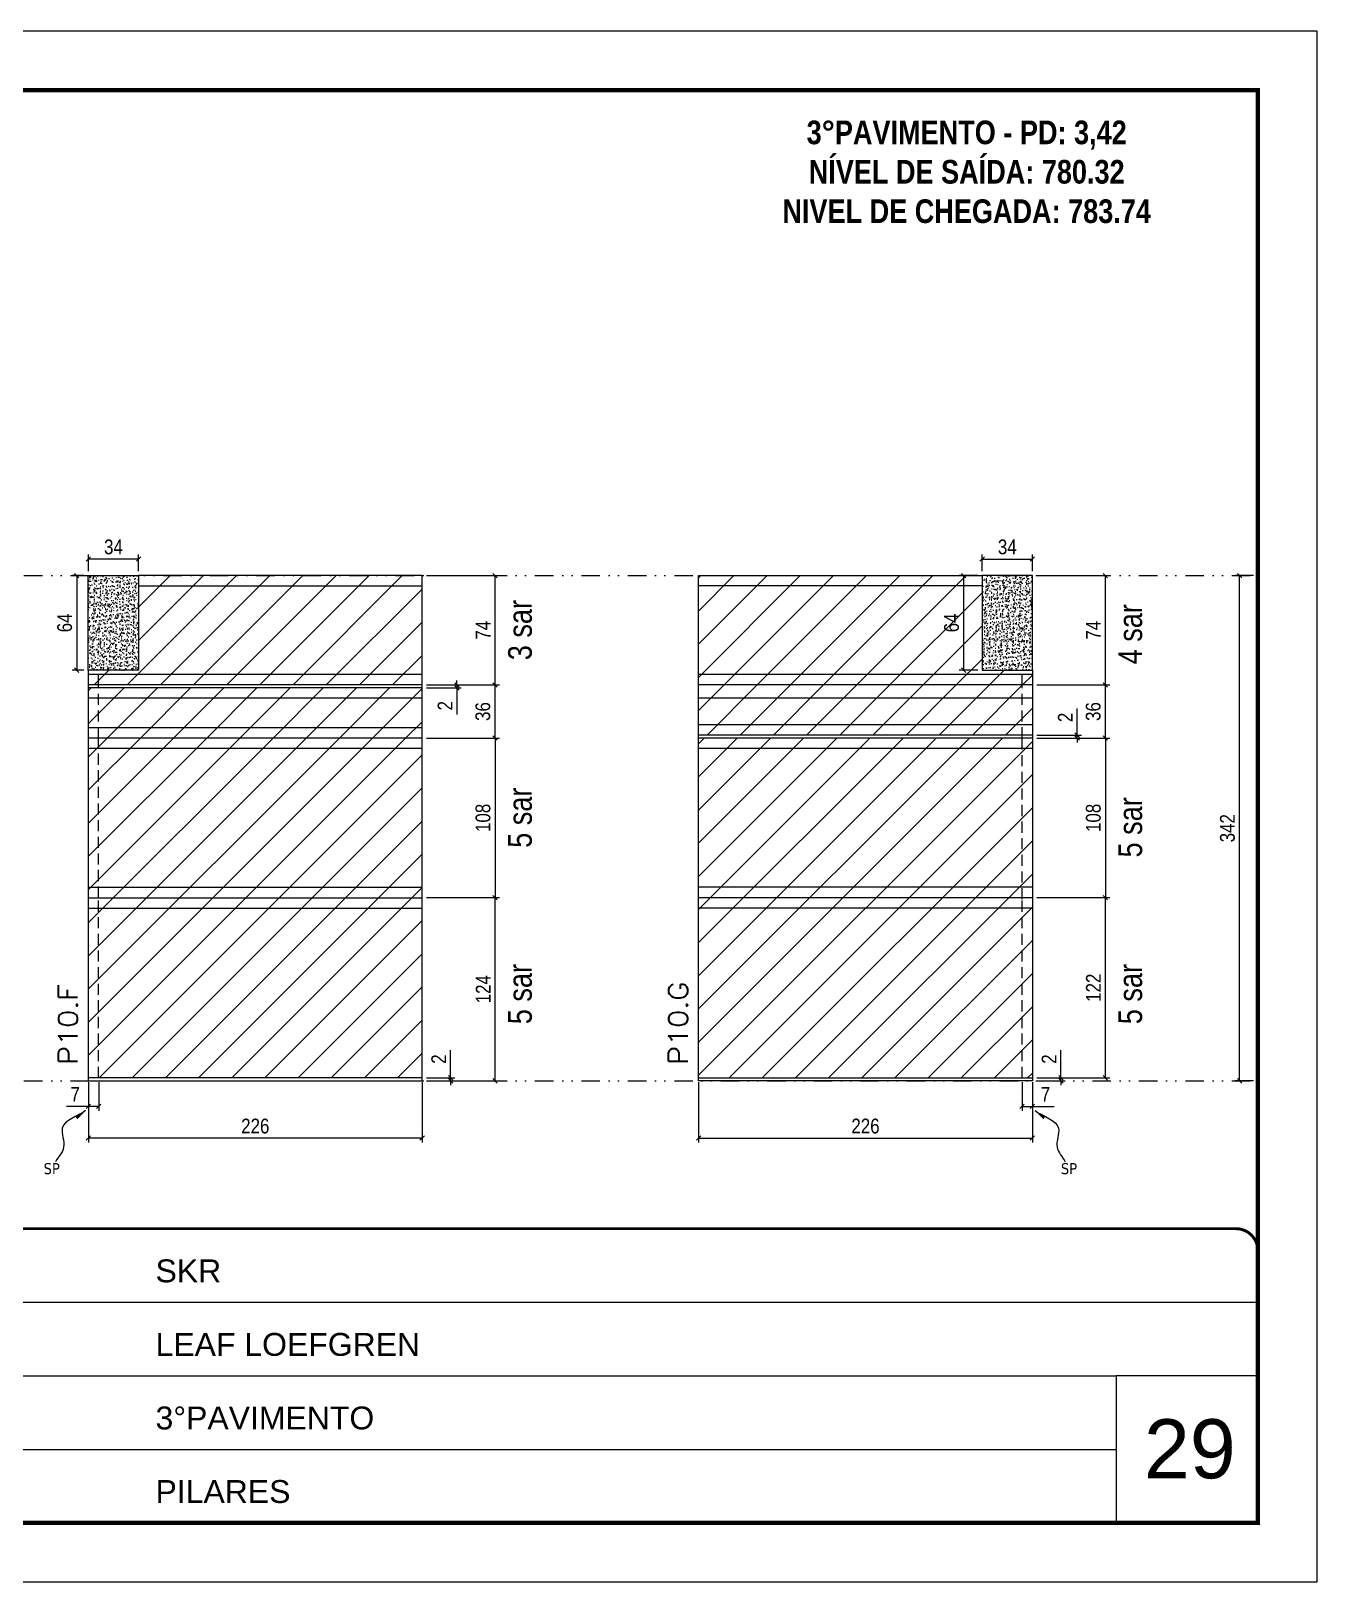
# Model space of a CAD drawing. Extents: x 14400 to 27878, y -21631 to 6985.
# Drawn here: x 15028 to 15898, y -2105 to -1055 of the extents above; entities that cross this region are included whole.
import ezdxf

# ---------------------------------------------------------------- set-up
doc = ezdxf.new("R2010")
doc.units = 0
for name, pattern in [('CONTINUO', [0]), ('DASHED', [0.75, 0.5, -0.25]), ('DIVIDE2', [0.625, 0.25, -0.125, 0, -0.125, 0, -0.125]), ('HIDDEN', [0.375, 0.25, -0.125])]:
    doc.linetypes.add(name, pattern=pattern)
for name, color, linetype, lineweight in [('CARIMBO', 255, 'Continuous', 9), ('Folhas', 255, 'Continuous', 9), ('Hachura', 251, 'Continuous', 9), ('SARRAFO DE PRESSAO', 251, 'DASHED', 9), ('Texto Seção', 7, 'Continuous', 15)]:
    doc.layers.add(name, color=color, linetype=linetype, lineweight=lineweight)
for name, color, linetype in [('COTA', 241, 'Continuous'), ('NOMENCLATURA', 7, 'Continuous'), ('Nível', 160, 'Continuous'), ('Painéis', 200, 'Continuous'), ('SARR_2.2x7', 40, 'Continuous'), ('Sarrafo de Pressão', 42, 'HIDDEN'), ('texto', 7, 'Continuous')]:
    doc.layers.add(name, color=color, linetype=linetype)
doc.styles.add('ARIAL', font='arial.ttf')
doc.styles.add('ARIAL_NARROW', font='ARIALN.TTF', dxfattribs={"height": 0.2})
doc.styles.add('COTA TECNICA', font='techl___.ttf', dxfattribs={"height": 10})
doc.styles.add('COTA TECNICA-50', font='techl___.ttf', dxfattribs={"height": 10})
doc.styles.add('REGUA-120', font='ROMANS.shx', dxfattribs={"height": 15})
doc.styles.add('ROMANC', font='techb___.ttf', dxfattribs={"height": 2.5})
doc.styles.get("Standard").update_dxf_attribs({"font": 'arial.ttf'})
doc.dimstyles.new('COTA PAINEL-50', dxfattribs={"dimtxt": 10, "dimasz": 3, "dimexe": 3, "dimexo": 3, "dimgap": 3, "dimtad": 1, "dimdec": 1, "dimzin": 12, "dimdsep": 46, "dimtxsty": 'COTA TECNICA-50', "dimblk1": 'OBLIQUE', "dimblk2": 'OBLIQUE', "dimsah": 1, "dimcen": 0.9, "dimclrd": 4, "dimclre": 4, "dimclrt": 240, "dimadec": 1, "dimazin": 3, "dimtfac": 1, "dimtdec": 1, "dimtmove": 0, "dimatfit": 3, "dimfxl": 1, "dimtolj": 1, "dimtzin": 12, "dimarcsym": 0})
doc.dimstyles.new('PAINEL', dxfattribs={"dimtxt": 10, "dimasz": 3, "dimexe": 3, "dimexo": 3, "dimgap": 3, "dimtad": 1, "dimdec": 1, "dimzin": 12, "dimdsep": 46, "dimtxsty": 'COTA TECNICA', "dimblk1": 'OBLIQUE', "dimblk2": 'OBLIQUE', "dimsah": 1, "dimcen": 0.9, "dimclrd": 4, "dimclre": 4, "dimclrt": 240, "dimadec": 1, "dimazin": 3, "dimtfac": 1, "dimtdec": 1, "dimtmove": 0, "dimatfit": 3, "dimfxl": 1, "dimtolj": 1, "dimtzin": 12, "dimarcsym": 0})
doc.dimstyles.get("Standard").update_dxf_attribs({"dimtxt": 0.18, "dimasz": 0.18, "dimexe": 0.18, "dimexo": 0.0625, "dimgap": 0.09, "dimtad": 0, "dimtih": 1, "dimtoh": 1, "dimdec": 4, "dimzin": 0, "dimdsep": 46, "dimtxsty": 'Standard', "dimcen": 0.09, "dimadec": 0, "dimazin": 0, "dimtfac": 1, "dimtdec": 4, "dimtofl": 0, "dimtmove": 0, "dimatfit": 3, "dimfxl": 1, "dimtolj": 1, "dimtzin": 0, "dimarcsym": 0})

# ---------------------------------------------------------------- blocks, each defined once
blk = doc.blocks.new('9999999999')
at = {"color": 30, "linetype": 'CONTINUO'}
for p, q in [((98564.6, 34379.6), (99584, 34379.6)), ((98564.6, 34329.8), (99488, 34329.8)), ((99584, 34329.8), (99488, 34329.8)), ((99488, 34329.8), (99488, 34230.2)), ((98564.6, 34280), (99488, 34280))]:
    blk.add_line(p, q, dxfattribs=at)
at = {"color": 30, "linetype": 'CONTINUO', "const_width": 2}
blk.add_lwpolyline([(99584, 34230.2), (99584, 34414.4, 0.414214), (99569, 34429.4), (98229, 34429.4, 0.414214), (98214, 34414.4), (98214, 34245.2, 0.414214), (98229, 34230.2), (99584, 34230.2)], format="xyb", dxfattribs=at)
at = {"layer": 'Folhas'}
blk.add_lwpolyline([(98139, 34190.2), (99624, 34190.2), (99624, 35240.2), (98139, 35240.2)], close=True, dxfattribs=at)
at = {"layer": 'Folhas', "color": 30, "const_width": 3}
blk.add_lwpolyline([(98214, 34230.2), (99584, 34230.2), (99584, 35200.2), (98214, 35200.2)], close=True, dxfattribs=at)
at = {"color": 7, "linetype": 'Continuous', "ltscale": 5, "style": 'ARIAL'}
for s, height, p in [('SKR', 15.48, (98837.7, 34393.1)), ('LEAF LOEFGREN', 15.483, (98837.7, 34343.3)), ('3°PAVIMENTO', 15.483, (98837.7, 34293.5)), ('PILARES', 15.48, (98837.7, 34243.7))]:
    blk.add_text(s, height=height, dxfattribs=at).set_placement(p)
blk = doc.blocks.new('_Oblique')
at = {"color": 0, "linetype": 'ByBlock', "lineweight": -2}
blk.add_line((-0.5, -0.5), (0.5, 0.5), dxfattribs=at)
blk = doc.blocks.new('*D1030')
at = {"layer": 'COTA', "color": 4, "lineweight": -2, "transparency": 16777216}
for p, q in [((15066.7, -1767), (15066.7, -1807.8)), ((15292.7, -1767), (15292.7, -1807.8)), ((15292.7, -1804.8), (15066.7, -1804.8))]:
    blk.add_line(p, q, dxfattribs=at)
at = {"layer": 'Defpoints', "color": 0, "transparency": 16777216}
for p in [(15066.7, -1764), (15292.7, -1764), (15066.7, -1804.8)]:
    blk.add_point(p, dxfattribs=at)
at = {"layer": 'COTA', "color": 4, "lineweight": -2, "transparency": 16777216, "xscale": 3, "yscale": 3, "zscale": 3, "rotation": 180}
blk.add_blockref('_Oblique', (15066.7, -1804.8), dxfattribs=at)
at = {"layer": 'COTA', "color": 4, "lineweight": -2, "transparency": 16777216, "xscale": 3, "yscale": 3, "zscale": 3}
blk.add_blockref('_Oblique', (15292.7, -1804.8), dxfattribs=at)
at = {"layer": 'COTA', "color": 240, "transparency": 16777216, "insert": (15179.7, -1796.7), "char_height": 10, "attachment_point": 5, "style": 'COTA TECNICA'}
blk.add_mtext('\\A1;226', dxfattribs=at)
blk = doc.blocks.new('*D1031')
at = {"layer": 'COTA', "color": 4, "lineweight": -2, "transparency": 16777216}
for p, q in [((15066.7, -1769), (15066.7, -1786.3)), ((15073.7, -1767), (15073.7, -1786.3)), ((15066.7, -1783.3), (15051.9, -1783.3)), ((15073.7, -1783.3), (15066.7, -1783.3))]:
    blk.add_line(p, q, dxfattribs=at)
at = {"layer": 'Defpoints', "color": 0, "transparency": 16777216}
for p in [(15066.7, -1766), (15073.7, -1764), (15066.7, -1783.3)]:
    blk.add_point(p, dxfattribs=at)
at = {"layer": 'COTA', "color": 4, "lineweight": -2, "transparency": 16777216, "xscale": 3, "yscale": 3, "zscale": 3, "rotation": 180}
blk.add_blockref('_Oblique', (15066.7, -1783.3), dxfattribs=at)
at = {"layer": 'COTA', "color": 4, "lineweight": -2, "transparency": 16777216, "xscale": 3, "yscale": 3, "zscale": 3}
blk.add_blockref('_Oblique', (15073.7, -1783.3), dxfattribs=at)
at = {"layer": 'COTA', "color": 240, "transparency": 16777216, "insert": (15057.8, -1775.2), "char_height": 10, "attachment_point": 5, "style": 'COTA TECNICA-50'}
blk.add_mtext('\\A1;7', dxfattribs=at)
blk = doc.blocks.new('*D1032')
at = {"layer": 'COTA', "color": 4, "lineweight": -2, "transparency": 16777216}
for p, q in [((15311.9, -1764), (15311.9, -1745.2)), ((15295.7, -1764), (15314.9, -1764)), ((15295.7, -1766), (15314.9, -1766)), ((15311.9, -1766), (15311.9, -1764)), ((15311.9, -1766), (15311.9, -1769))]:
    blk.add_line(p, q, dxfattribs=at)
at = {"layer": 'Defpoints', "color": 0, "transparency": 16777216}
for p in [(15292.7, -1764), (15292.7, -1766), (15311.9, -1766)]:
    blk.add_point(p, dxfattribs=at)
at = {"layer": 'COTA', "color": 4, "lineweight": -2, "transparency": 16777216, "xscale": 3, "yscale": 3, "zscale": 3}
for p, rotation in [((15311.9, -1764), 270), ((15311.9, -1766), 90)]:
    blk.add_blockref('_Oblique', p, dxfattribs=dict(at, rotation=rotation))
at = {"layer": 'COTA', "color": 240, "transparency": 16777216, "insert": (15303.9, -1751.3), "char_height": 10, "attachment_point": 5, "rotation": 90, "style": 'COTA TECNICA-50'}
blk.add_mtext('\\A1;2', dxfattribs=at)
blk = doc.blocks.new('*D1040')
at = {"layer": 'COTA', "color": 4, "linetype": 'ByBlock', "lineweight": -2, "transparency": 16777216}
for p, q in [((15295.7, -1642), (15345, -1642)), ((15342, -1766), (15342, -1642)), ((15295.7, -1766), (15345, -1766))]:
    blk.add_line(p, q, dxfattribs=at)
at = {"layer": 'Defpoints', "color": 0, "linetype": 'ByBlock', "transparency": 16777216}
for p in [(15292.7, -1642), (15342, -1642), (15292.7, -1766)]:
    blk.add_point(p, dxfattribs=at)
at = {"layer": 'COTA', "color": 4, "linetype": 'ByBlock', "lineweight": -2, "transparency": 16777216, "xscale": 3, "yscale": 3, "zscale": 3}
for p, rotation in [((15342, -1642), 90), ((15342, -1766), 270)]:
    blk.add_blockref('_Oblique', p, dxfattribs=dict(at, rotation=rotation))
at = {"layer": 'COTA', "color": 240, "linetype": 'ByBlock', "transparency": 16777216, "insert": (15334, -1704), "char_height": 10, "attachment_point": 5, "rotation": 90, "style": 'COTA TECNICA'}
blk.add_mtext('\\A1;124', dxfattribs=at)
blk = doc.blocks.new('*D1041')
at = {"layer": 'COTA', "color": 4, "linetype": 'ByBlock', "lineweight": -2, "transparency": 16777216}
for p, q in [((15295.7, -1642), (15345, -1642)), ((15342, -1766), (15342, -1642)), ((15295.7, -1766), (15345, -1766))]:
    blk.add_line(p, q, dxfattribs=at)
at = {"layer": 'Defpoints', "color": 0, "linetype": 'ByBlock', "transparency": 16777216}
for p in [(15292.7, -1642), (15342, -1642), (15292.7, -1766)]:
    blk.add_point(p, dxfattribs=at)
at = {"layer": 'COTA', "color": 4, "linetype": 'ByBlock', "lineweight": -2, "transparency": 16777216, "xscale": 3, "yscale": 3, "zscale": 3}
for p, rotation in [((15342, -1642), 90), ((15342, -1766), 270)]:
    blk.add_blockref('_Oblique', p, dxfattribs=dict(at, rotation=rotation))
at = {"layer": 'COTA', "color": 240, "linetype": 'ByBlock', "transparency": 16777216, "insert": (15334, -1704), "char_height": 10, "attachment_point": 5, "rotation": 90, "style": 'COTA TECNICA'}
blk.add_mtext('\\A1;124', dxfattribs=at)
blk = doc.blocks.new('*D1046')
at = {"layer": 'COTA', "color": 4, "lineweight": -2, "transparency": 16777216}
for p, q in [((15063.7, -1424), (15055.8, -1424)), ((15058.8, -1424), (15058.8, -1488)), ((15063.7, -1488), (15055.8, -1488))]:
    blk.add_line(p, q, dxfattribs=at)
at = {"layer": 'Defpoints', "color": 0, "transparency": 16777216}
for p in [(15066.7, -1424), (15058.8, -1488), (15066.7, -1488)]:
    blk.add_point(p, dxfattribs=at)
at = {"layer": 'COTA', "color": 4, "lineweight": -2, "transparency": 16777216, "xscale": 3, "yscale": 3, "zscale": 3}
for p, rotation in [((15058.8, -1424), 90), ((15058.8, -1488), 270)]:
    blk.add_blockref('_Oblique', p, dxfattribs=dict(at, rotation=rotation))
at = {"layer": 'COTA', "color": 240, "transparency": 16777216, "insert": (15050.7, -1456), "char_height": 10, "attachment_point": 5, "rotation": 90, "style": 'COTA TECNICA'}
blk.add_mtext('\\A1;64', dxfattribs=at)
blk = doc.blocks.new('*D1047')
at = {"layer": 'COTA', "color": 4, "lineweight": -2, "transparency": 16777216}
for p, q in [((15066.7, -1421), (15066.7, -1409.8)), ((15100.7, -1412.8), (15066.7, -1412.8)), ((15100.7, -1421), (15100.7, -1409.8))]:
    blk.add_line(p, q, dxfattribs=at)
at = {"layer": 'Defpoints', "color": 0, "transparency": 16777216}
for p in [(15066.7, -1412.8), (15066.7, -1424), (15100.7, -1424)]:
    blk.add_point(p, dxfattribs=at)
at = {"layer": 'COTA', "color": 4, "lineweight": -2, "transparency": 16777216, "xscale": 3, "yscale": 3, "zscale": 3, "rotation": 180}
blk.add_blockref('_Oblique', (15066.7, -1412.8), dxfattribs=at)
at = {"layer": 'COTA', "color": 4, "lineweight": -2, "transparency": 16777216, "xscale": 3, "yscale": 3, "zscale": 3}
blk.add_blockref('_Oblique', (15100.7, -1412.8), dxfattribs=at)
at = {"layer": 'COTA', "color": 240, "transparency": 16777216, "insert": (15083.7, -1404.6), "char_height": 10, "attachment_point": 5, "style": 'COTA TECNICA'}
blk.add_mtext('\\A1;34', dxfattribs=at)
blk = doc.blocks.new('*D1037')
at = {"layer": 'COTA', "color": 4, "lineweight": -2, "transparency": 16777216}
for p, q in [((15479.8, -1767), (15479.8, -1807.8)), ((15705.8, -1767), (15705.8, -1807.8)), ((15479.8, -1804.8), (15705.8, -1804.8))]:
    blk.add_line(p, q, dxfattribs=at)
at = {"layer": 'Defpoints', "color": 0, "transparency": 16777216}
for p in [(15479.8, -1764), (15705.8, -1764), (15705.8, -1804.8)]:
    blk.add_point(p, dxfattribs=at)
at = {"layer": 'COTA', "color": 4, "lineweight": -2, "transparency": 16777216, "xscale": 3, "yscale": 3, "zscale": 3, "rotation": 180}
blk.add_blockref('_Oblique', (15479.8, -1804.8), dxfattribs=at)
at = {"layer": 'COTA', "color": 4, "lineweight": -2, "transparency": 16777216, "xscale": 3, "yscale": 3, "zscale": 3}
blk.add_blockref('_Oblique', (15705.8, -1804.8), dxfattribs=at)
at = {"layer": 'COTA', "color": 240, "transparency": 16777216, "insert": (15592.8, -1796.7), "char_height": 10, "attachment_point": 5, "style": 'COTA TECNICA'}
blk.add_mtext('\\A1;226', dxfattribs=at)
blk = doc.blocks.new('*D1038')
at = {"layer": 'COTA', "color": 4, "lineweight": -2, "transparency": 16777216}
for p, q in [((15698.8, -1767), (15698.8, -1786.3)), ((15705.8, -1769), (15705.8, -1786.3)), ((15698.8, -1783.3), (15705.8, -1783.3)), ((15705.8, -1783.3), (15720.5, -1783.3))]:
    blk.add_line(p, q, dxfattribs=at)
at = {"layer": 'Defpoints', "color": 0, "transparency": 16777216}
for p in [(15698.8, -1764), (15705.8, -1766), (15705.8, -1783.3)]:
    blk.add_point(p, dxfattribs=at)
at = {"layer": 'COTA', "color": 4, "lineweight": -2, "transparency": 16777216, "xscale": 3, "yscale": 3, "zscale": 3, "rotation": 180}
blk.add_blockref('_Oblique', (15698.8, -1783.3), dxfattribs=at)
at = {"layer": 'COTA', "color": 4, "lineweight": -2, "transparency": 16777216, "xscale": 3, "yscale": 3, "zscale": 3}
blk.add_blockref('_Oblique', (15705.8, -1783.3), dxfattribs=at)
at = {"layer": 'COTA', "color": 240, "transparency": 16777216, "insert": (15714.7, -1775.2), "char_height": 10, "attachment_point": 5, "style": 'COTA TECNICA-50'}
blk.add_mtext('\\A1;7', dxfattribs=at)
blk = doc.blocks.new('*D1039')
at = {"layer": 'COTA', "color": 4, "lineweight": -2, "transparency": 16777216}
for p, q in [((15725.1, -1764), (15725.1, -1745.2)), ((15708.8, -1764), (15728.1, -1764)), ((15708.8, -1766), (15728.1, -1766)), ((15725.1, -1766), (15725.1, -1764)), ((15725.1, -1766), (15725.1, -1769))]:
    blk.add_line(p, q, dxfattribs=at)
at = {"layer": 'Defpoints', "color": 0, "transparency": 16777216}
for p in [(15705.8, -1764), (15705.8, -1766), (15725.1, -1766)]:
    blk.add_point(p, dxfattribs=at)
at = {"layer": 'COTA', "color": 4, "lineweight": -2, "transparency": 16777216, "xscale": 3, "yscale": 3, "zscale": 3}
for p, rotation in [((15725.1, -1764), 270), ((15725.1, -1766), 90)]:
    blk.add_blockref('_Oblique', p, dxfattribs=dict(at, rotation=rotation))
at = {"layer": 'COTA', "color": 240, "transparency": 16777216, "insert": (15717.1, -1751.3), "char_height": 10, "attachment_point": 5, "rotation": 90, "style": 'COTA TECNICA-50'}
blk.add_mtext('\\A1;2', dxfattribs=at)
blk = doc.blocks.new('*D1048')
at = {"layer": 'COTA', "color": 4, "lineweight": -2, "transparency": 16777216}
for p, q in [((15671.8, -1421), (15671.8, -1409.8)), ((15671.8, -1412.8), (15705.8, -1412.8)), ((15705.8, -1421), (15705.8, -1409.8))]:
    blk.add_line(p, q, dxfattribs=at)
at = {"layer": 'Defpoints', "color": 0, "transparency": 16777216}
for p in [(15705.8, -1412.8), (15671.8, -1424), (15705.8, -1424)]:
    blk.add_point(p, dxfattribs=at)
at = {"layer": 'COTA', "color": 4, "lineweight": -2, "transparency": 16777216, "xscale": 3, "yscale": 3, "zscale": 3, "rotation": 180}
blk.add_blockref('_Oblique', (15671.8, -1412.8), dxfattribs=at)
at = {"layer": 'COTA', "color": 4, "lineweight": -2, "transparency": 16777216, "xscale": 3, "yscale": 3, "zscale": 3}
blk.add_blockref('_Oblique', (15705.8, -1412.8), dxfattribs=at)
at = {"layer": 'COTA', "color": 240, "transparency": 16777216, "insert": (15688.8, -1404.6), "char_height": 10, "attachment_point": 5, "style": 'COTA TECNICA'}
blk.add_mtext('\\A1;34', dxfattribs=at)
blk = doc.blocks.new('*D1049')
at = {"layer": 'COTA', "color": 4, "lineweight": -2, "transparency": 16777216}
for p, q in [((15708.8, -1642), (15758.2, -1642)), ((15755.2, -1764), (15755.2, -1642)), ((15708.8, -1764), (15758.2, -1764))]:
    blk.add_line(p, q, dxfattribs=at)
at = {"layer": 'Defpoints', "color": 0, "transparency": 16777216}
for p in [(15705.8, -1642), (15755.2, -1642), (15705.8, -1764)]:
    blk.add_point(p, dxfattribs=at)
at = {"layer": 'COTA', "color": 4, "lineweight": -2, "transparency": 16777216, "xscale": 3, "yscale": 3, "zscale": 3}
for p, rotation in [((15755.2, -1642), 90), ((15755.2, -1764), 270)]:
    blk.add_blockref('_Oblique', p, dxfattribs=dict(at, rotation=rotation))
at = {"layer": 'COTA', "color": 240, "transparency": 16777216, "insert": (15747.1, -1703), "char_height": 10, "attachment_point": 5, "rotation": 90, "style": 'COTA TECNICA'}
blk.add_mtext('\\A1;122', dxfattribs=at)
blk = doc.blocks.new('*D1050')
at = {"layer": 'COTA', "color": 4, "lineweight": -2, "transparency": 16777216}
for p, q in [((15668.8, -1424), (15656.3, -1424)), ((15659.3, -1488), (15659.3, -1424)), ((15668.8, -1488), (15656.3, -1488))]:
    blk.add_line(p, q, dxfattribs=at)
at = {"layer": 'Defpoints', "color": 0, "transparency": 16777216}
for p in [(15659.3, -1424), (15671.8, -1424), (15671.8, -1488)]:
    blk.add_point(p, dxfattribs=at)
at = {"layer": 'COTA', "color": 4, "lineweight": -2, "transparency": 16777216, "xscale": 3, "yscale": 3, "zscale": 3}
for p, rotation in [((15659.3, -1424), 90), ((15659.3, -1488), 270)]:
    blk.add_blockref('_Oblique', p, dxfattribs=dict(at, rotation=rotation))
at = {"layer": 'COTA', "color": 240, "transparency": 16777216, "insert": (15651.1, -1456), "char_height": 10, "attachment_point": 5, "rotation": 90, "style": 'COTA TECNICA'}
blk.add_mtext('\\A1;64', dxfattribs=at)
blk = doc.blocks.new('*D1052')
at = {"layer": 'COTA', "color": 4, "lineweight": -2, "transparency": 16777216}
for p, q in [((15295.7, -1424), (15345, -1424)), ((15342, -1498), (15342, -1424)), ((15295.7, -1498), (15345, -1498))]:
    blk.add_line(p, q, dxfattribs=at)
at = {"layer": 'Defpoints', "color": 0, "transparency": 16777216}
for p in [(15292.7, -1424), (15342, -1424), (15292.7, -1498)]:
    blk.add_point(p, dxfattribs=at)
at = {"layer": 'COTA', "color": 4, "lineweight": -2, "transparency": 16777216, "xscale": 3, "yscale": 3, "zscale": 3}
for p, rotation in [((15342, -1424), 90), ((15342, -1498), 270)]:
    blk.add_blockref('_Oblique', p, dxfattribs=dict(at, rotation=rotation))
at = {"layer": 'COTA', "color": 240, "transparency": 16777216, "insert": (15334, -1461), "char_height": 10, "attachment_point": 5, "rotation": 90, "style": 'COTA TECNICA'}
blk.add_mtext('\\A1;74', dxfattribs=at)
blk = doc.blocks.new('*D1053')
at = {"layer": 'COTA', "color": 4, "lineweight": -2, "transparency": 16777216}
for p, q in [((15708.8, -1424), (15758.2, -1424)), ((15755.2, -1498), (15755.2, -1424)), ((15708.8, -1498), (15758.2, -1498))]:
    blk.add_line(p, q, dxfattribs=at)
at = {"layer": 'Defpoints', "color": 0, "transparency": 16777216}
for p in [(15705.8, -1424), (15755.2, -1424), (15705.8, -1498)]:
    blk.add_point(p, dxfattribs=at)
at = {"layer": 'COTA', "color": 4, "lineweight": -2, "transparency": 16777216, "xscale": 3, "yscale": 3, "zscale": 3}
for p, rotation in [((15755.2, -1424), 90), ((15755.2, -1498), 270)]:
    blk.add_blockref('_Oblique', p, dxfattribs=dict(at, rotation=rotation))
at = {"layer": 'COTA', "color": 240, "transparency": 16777216, "insert": (15747.1, -1461), "char_height": 10, "attachment_point": 5, "rotation": 90, "style": 'COTA TECNICA'}
blk.add_mtext('\\A1;74', dxfattribs=at)
blk = doc.blocks.new('*D1058')
at = {"layer": 'COTA', "color": 4, "lineweight": -2, "transparency": 16777216}
for p, q in [((15295.7, -1534), (15345, -1534)), ((15342, -1534), (15342, -1642)), ((15295.7, -1642), (15345, -1642))]:
    blk.add_line(p, q, dxfattribs=at)
at = {"layer": 'Defpoints', "color": 0, "transparency": 16777216}
for p in [(15292.7, -1534), (15292.7, -1642), (15342, -1642)]:
    blk.add_point(p, dxfattribs=at)
at = {"layer": 'COTA', "color": 4, "lineweight": -2, "transparency": 16777216, "xscale": 3, "yscale": 3, "zscale": 3}
for p, rotation in [((15342, -1534), 90), ((15342, -1642), 270)]:
    blk.add_blockref('_Oblique', p, dxfattribs=dict(at, rotation=rotation))
at = {"layer": 'COTA', "color": 240, "transparency": 16777216, "insert": (15333.9, -1588), "char_height": 10, "attachment_point": 5, "rotation": 90, "style": 'COTA TECNICA'}
blk.add_mtext('\\A1;108', dxfattribs=at)
blk = doc.blocks.new('*D1059')
at = {"layer": 'COTA', "color": 4, "lineweight": -2, "transparency": 16777216}
for p, q in [((15708.8, -1534), (15758.2, -1534)), ((15755.2, -1534), (15755.2, -1642)), ((15708.8, -1642), (15758.2, -1642))]:
    blk.add_line(p, q, dxfattribs=at)
at = {"layer": 'Defpoints', "color": 0, "transparency": 16777216}
for p in [(15705.8, -1534), (15705.8, -1642), (15755.2, -1642)]:
    blk.add_point(p, dxfattribs=at)
at = {"layer": 'COTA', "color": 4, "lineweight": -2, "transparency": 16777216, "xscale": 3, "yscale": 3, "zscale": 3}
for p, rotation in [((15755.2, -1534), 90), ((15755.2, -1642), 270)]:
    blk.add_blockref('_Oblique', p, dxfattribs=dict(at, rotation=rotation))
at = {"layer": 'COTA', "color": 240, "transparency": 16777216, "insert": (15747.1, -1588), "char_height": 10, "attachment_point": 5, "rotation": 90, "style": 'COTA TECNICA'}
blk.add_mtext('\\A1;108', dxfattribs=at)
blk = doc.blocks.new('*D1956')
at = {"layer": 'COTA', "color": 4, "lineweight": -2, "transparency": 16777216}
for p, q in [((15855.5, -1424), (15843.1, -1424)), ((15846.1, -1766), (15846.1, -1424)), ((15855.5, -1766), (15843.1, -1766))]:
    blk.add_line(p, q, dxfattribs=at)
at = {"layer": 'Defpoints', "color": 0, "transparency": 16777216}
for p in [(15846.1, -1424), (15858.5, -1424), (15858.5, -1766)]:
    blk.add_point(p, dxfattribs=at)
at = {"layer": 'COTA', "color": 4, "lineweight": -2, "transparency": 16777216, "xscale": 3, "yscale": 3, "zscale": 3}
for p, rotation in [((15846.1, -1424), 90), ((15846.1, -1766), 270)]:
    blk.add_blockref('_Oblique', p, dxfattribs=dict(at, rotation=rotation))
at = {"layer": 'COTA', "color": 240, "transparency": 16777216, "insert": (15837.9, -1595), "char_height": 10, "attachment_point": 5, "rotation": 90, "style": 'COTA TECNICA'}
blk.add_mtext('\\A1;342', dxfattribs=at)
blk = doc.blocks.new('*D1958')
at = {"layer": 'COTA', "color": 4, "lineweight": -2, "transparency": 16777216}
for p, q in [((15295.7, -1498), (15345, -1498)), ((15342, -1534), (15342, -1498)), ((15295.7, -1534), (15345, -1534))]:
    blk.add_line(p, q, dxfattribs=at)
at = {"layer": 'Defpoints', "color": 0, "transparency": 16777216}
for p in [(15292.7, -1498), (15342, -1498), (15292.7, -1534)]:
    blk.add_point(p, dxfattribs=at)
at = {"layer": 'COTA', "color": 4, "lineweight": -2, "transparency": 16777216, "xscale": 3, "yscale": 3, "zscale": 3}
for p, rotation in [((15342, -1498), 90), ((15342, -1534), 270)]:
    blk.add_blockref('_Oblique', p, dxfattribs=dict(at, rotation=rotation))
at = {"layer": 'COTA', "color": 240, "transparency": 16777216, "insert": (15333.8, -1516), "char_height": 10, "attachment_point": 5, "rotation": 90, "style": 'COTA TECNICA'}
blk.add_mtext('\\A1;36', dxfattribs=at)
blk = doc.blocks.new('*D2280')
at = {"layer": 'COTA', "color": 4, "lineweight": -2, "transparency": 16777216}
for p, q in [((15295.7, -1498), (15319.2, -1498)), ((15295.7, -1500), (15319.2, -1500)), ((15316.2, -1498), (15316.2, -1495)), ((15316.2, -1498), (15316.2, -1500)), ((15316.2, -1500), (15316.2, -1518.1))]:
    blk.add_line(p, q, dxfattribs=at)
at = {"layer": 'Defpoints', "color": 0, "transparency": 16777216}
for p in [(15292.7, -1498), (15292.7, -1500), (15316.2, -1500)]:
    blk.add_point(p, dxfattribs=at)
at = {"layer": 'COTA', "color": 4, "lineweight": -2, "transparency": 16777216, "xscale": 3, "yscale": 3, "zscale": 3}
for p, rotation in [((15316.2, -1498), 270), ((15316.2, -1500), 90)]:
    blk.add_blockref('_Oblique', p, dxfattribs=dict(at, rotation=rotation))
at = {"layer": 'COTA', "color": 240, "transparency": 16777216, "insert": (15308.2, -1512.1), "char_height": 10, "attachment_point": 5, "rotation": 90, "style": 'COTA TECNICA'}
blk.add_mtext('\\A1;2', dxfattribs=at)
blk = doc.blocks.new('*D2281')
at = {"layer": 'COTA', "color": 4, "lineweight": -2, "transparency": 16777216}
for p, q in [((15736.1, -1532), (15736.1, -1513.9)), ((15708.8, -1532), (15739.1, -1532)), ((15736.1, -1534), (15736.1, -1532)), ((15708.8, -1534), (15739.1, -1534)), ((15736.1, -1534), (15736.1, -1537))]:
    blk.add_line(p, q, dxfattribs=at)
at = {"layer": 'Defpoints', "color": 0, "transparency": 16777216}
for p in [(15705.8, -1532), (15736.1, -1532), (15705.8, -1534)]:
    blk.add_point(p, dxfattribs=at)
at = {"layer": 'COTA', "color": 4, "lineweight": -2, "transparency": 16777216, "xscale": 3, "yscale": 3, "zscale": 3}
for p, rotation in [((15736.1, -1532), 270), ((15736.1, -1534), 90)]:
    blk.add_blockref('_Oblique', p, dxfattribs=dict(at, rotation=rotation))
at = {"layer": 'COTA', "color": 240, "transparency": 16777216, "insert": (15728.1, -1520), "char_height": 10, "attachment_point": 5, "rotation": 90, "style": 'COTA TECNICA'}
blk.add_mtext('\\A1;2', dxfattribs=at)
blk = doc.blocks.new('*D2282')
at = {"layer": 'COTA', "color": 4, "lineweight": -2, "transparency": 16777216}
for p, q in [((15708.8, -1498), (15758.2, -1498)), ((15755.2, -1534), (15755.2, -1498)), ((15708.8, -1534), (15758.2, -1534))]:
    blk.add_line(p, q, dxfattribs=at)
at = {"layer": 'Defpoints', "color": 0, "transparency": 16777216}
for p in [(15705.8, -1498), (15755.2, -1498), (15705.8, -1534)]:
    blk.add_point(p, dxfattribs=at)
at = {"layer": 'COTA', "color": 4, "lineweight": -2, "transparency": 16777216, "xscale": 3, "yscale": 3, "zscale": 3}
for p, rotation in [((15755.2, -1498), 90), ((15755.2, -1534), 270)]:
    blk.add_blockref('_Oblique', p, dxfattribs=dict(at, rotation=rotation))
at = {"layer": 'COTA', "color": 240, "transparency": 16777216, "insert": (15747, -1516), "char_height": 10, "attachment_point": 5, "rotation": 90, "style": 'COTA TECNICA'}
blk.add_mtext('\\A1;36', dxfattribs=at)

msp = doc.modelspace()

# ---------------------------------------------------------------- hatches: boundary and pattern name
at = {"layer": 'COTA'}
h = msp.add_hatch(dxfattribs=at)
h.set_pattern_fill('AR-CONC', color=256, scale=0.03)
h.set_pattern_definition([(50, (-4360.7104, -1142.575), (5.4655401, -0.4781726), [0.5715, -6.2865]), (355, (-4360.7104, -1142.575), (-1.0573026, 5.7317054), [0.4572, -5.0292175]), (100.451445, (-4360.255, -1142.615), (4.4082374, 5.2535326), [0.4857003, -5.3427073]), (46.1842, (-4360.7104, -1141.051), (8.1323712, -1.2612698), [0.85725, -9.42975]), (96.635558, (-4360.033, -1141.156), (7.122124, 7.4227837), [0.7285507, -8.0140682]), (351.18415, (-4360.71, -1141.051), (7.122124, 7.4227837), [0.685799, -7.543792]), (21, (-4359.9484, -1141.432), (4.5484317, -3.0679559), [0.5715, -6.2865]), (326, (-4359.9484, -1141.432), (1.8540609, 5.525639), [0.4572, -5.0292]), (71.451445, (-4359.5693, -1141.688), (6.4024926, 2.457683), [0.4857003, -5.3426981]), (37.5, (-4360.7104, -1142.5751), (0.0926581, 2.53665117), [0, -4.96824, 0, -5.1054, 0, -5.04825]), (7.5, (-4360.7104, -1142.575), (2.00458988, 3.00541724), [0, -2.91084, 0, -4.85394, 0, -1.92405]), (327.5, (-4362.4096, -1142.5751), (4.06771786, -0.17186232), [0, -1.905, 0, -5.9436, 0, -7.8867]), (317.5, (-4363.1716, -1142.575), (4.44387544, 0.7627947), [0, -2.4765, 0, -3.94716, 0, -5.6007])])
h.paths.add_polyline_path([(15100.66, -1424.02), (15066.66, -1424.02), (15066.66, -1488.02), (15100.66, -1488.02)])
h = msp.add_hatch(dxfattribs=at)
h.set_pattern_fill('AR-CONC', color=256, scale=0.03)
h.set_pattern_definition([(50, (-3951.5596, -1142.575), (5.4655401, -0.4781726), [0.5715, -6.2865]), (355, (-3951.5596, -1142.575), (-1.0573026, 5.7317054), [0.4572, -5.0292175]), (100.451445, (-3951.104, -1142.615), (4.4082374, 5.2535326), [0.4857003, -5.3427073]), (46.1842, (-3951.5596, -1141.051), (8.1323712, -1.2612698), [0.85725, -9.42975]), (96.635558, (-3950.882, -1141.156), (7.122124, 7.4227837), [0.7285507, -8.0140682]), (351.18415, (-3951.5596, -1141.051), (7.122124, 7.4227837), [0.685799, -7.543792]), (21, (-3950.7976, -1141.432), (4.5484317, -3.0679559), [0.5715, -6.2865]), (326, (-3950.7976, -1141.432), (1.8540609, 5.525639), [0.4572, -5.0292]), (71.451445, (-3950.4185, -1141.688), (6.4024926, 2.457683), [0.4857003, -5.3426981]), (37.5, (-3951.5596, -1142.5751), (0.0926581, 2.53665117), [0, -4.96824, 0, -5.1054, 0, -5.04825]), (7.5, (-3951.5596, -1142.575), (2.00458988, 3.00541724), [0, -2.91084, 0, -4.85394, 0, -1.92405]), (327.5, (-3953.2588, -1142.5751), (4.06771786, -0.17186232), [0, -1.905, 0, -5.9436, 0, -7.8867]), (317.5, (-3954.021, -1142.575), (4.44387544, 0.7627947), [0, -2.4765, 0, -3.94716, 0, -5.6007])])
h.paths.add_polyline_path([(15671.81, -1488.02), (15705.81, -1488.02), (15705.81, -1424.02), (15671.81, -1424.02)])
at = {"layer": 'Hachura'}
h = msp.add_hatch(dxfattribs=at)
h.set_pattern_fill('ANSI31', color=256, scale=5)
h.paths.add_polyline_path([(14589.01, -1552.02), (14589.01, -1642.02), (14711.01, -1642.02), (14711.01, -1552.02)])
h.paths.add_polyline_path([(14711.01, -1642.02), (14589.01, -1642.02), (14589.01, -1764.02), (14711.01, -1764.02)])
h.paths.add_polyline_path([(14849.01, -1764.02), (14849.01, -1642.02), (14711.01, -1642.02), (14711.01, -1764.02)])
h.paths.add_polyline_path([(14849.01, -1642.02), (14849.01, -1552.02), (14711.01, -1552.02), (14711.01, -1642.02)])
h.paths.add_polyline_path([(15066.66, -1642.02), (15066.66, -1764.02), (15292.66, -1764.02), (15292.66, -1642.02)])
h.paths.add_polyline_path([(15292.66, -1642.02), (15292.66, -1534.02), (15066.66, -1534.02), (15066.66, -1642.02)])
h.paths.add_polyline_path([(15292.66, -1498.02), (15292.66, -1424.02), (15100.66, -1424.02), (15100.66, -1488.02), (15066.66, -1488.02), (15066.66, -1498.02)])
h.paths.add_polyline_path([(15479.81, -1424.02), (15479.81, -1498.02), (15705.81, -1498.02), (15705.81, -1488.02), (15671.81, -1488.02), (15671.81, -1424.02)])
h.paths.add_polyline_path([(15705.81, -1642.02), (15705.81, -1534.02), (15479.81, -1534.02), (15479.81, -1642.02)])
h.paths.add_polyline_path([(15705.81, -1764.02), (15705.81, -1642.02), (15479.81, -1642.02), (15479.81, -1764.02)])
h = msp.add_hatch(dxfattribs=at)
h.set_pattern_fill('ANSI31', color=256, scale=5)
h.paths.add_polyline_path([(14711.01, -1440.02), (14589.01, -1440.02), (14589.01, -1550.02), (14711.01, -1550.02)])
h.paths.add_polyline_path([(14849.01, -1440.02), (14711.01, -1440.02), (14711.01, -1550.02), (14849.01, -1550.02)])
h.paths.add_polyline_path([(15292.66, -1500.02), (15066.66, -1500.02), (15066.66, -1534.02), (15292.66, -1534.02)])
h.paths.add_polyline_path([(15705.81, -1498.02), (15479.81, -1498.02), (15479.81, -1532.02), (15705.81, -1532.02)])

# ---------------------------------------------------------------- linework, layer by layer
at = {"layer": 'COTA'}
for p, q in [((15066.66, -1488.02), (15066.66, -1424.02)), ((15066.66, -1424.02), (15100.66, -1424.02)), ((15705.81, -1424.02), (15671.81, -1424.02)), ((15705.81, -1488.02), (15705.81, -1424.02))]:
    msp.add_line(p, q, dxfattribs=at)
at = {"layer": 'Nível', "color": 4, "linetype": 'DIVIDE2', "ltscale": 50}
for p, q in [((14488.47, -1424.02), (15858.47, -1424.02)), ((14488.47, -1766.02), (15858.47, -1766.02))]:
    msp.add_line(p, q, dxfattribs=at)
at = {"layer": 'Painéis'}
for p, q in [((15292.66, -1424.02), (15100.66, -1424.02)), ((15100.66, -1424.02), (15100.66, -1488.02)), ((15292.66, -1764.02), (15292.66, -1424.02)), ((15479.81, -1764.02), (15479.81, -1424.02)), ((15479.81, -1424.02), (15671.81, -1424.02)), ((15671.81, -1424.02), (15671.81, -1488.02)), ((15066.66, -1488.02), (15066.66, -1764.02)), ((15100.66, -1488.02), (15066.66, -1488.02)), ((15671.81, -1488.02), (15705.81, -1488.02)), ((15705.81, -1488.02), (15705.81, -1764.02)), ((15292.66, -1498.02), (15066.66, -1498.02)), ((15292.66, -1500.02), (15066.66, -1500.02)), ((15705.81, -1498.02), (15479.81, -1498.02)), ((15705.81, -1532.02), (15479.81, -1532.02)), ((15292.66, -1534.02), (15066.66, -1534.02)), ((15705.81, -1534.02), (15479.81, -1534.02)), ((15066.66, -1642.02), (15292.66, -1642.02)), ((15705.81, -1642.02), (15479.81, -1642.02))]:
    msp.add_line(p, q, dxfattribs=at)
for points in [[(15292.66, -1764.02), (15066.66, -1764.02), (15066.66, -1766.02), (15292.66, -1766.02)], [(15479.81, -1764.02), (15705.81, -1764.02), (15705.81, -1766.02), (15479.81, -1766.02)]]:
    msp.add_lwpolyline(points, close=True, dxfattribs=at)
at = {"layer": 'SARR_2.2x7'}
for p, q in [((15100.66, -1431.02), (15292.66, -1431.02)), ((15671.81, -1431.02), (15479.81, -1431.02)), ((15292.66, -1491.02), (15066.66, -1491.02)), ((15705.81, -1491.02), (15479.81, -1491.02)), ((15292.66, -1507.02), (15066.66, -1507.02)), ((15705.81, -1507.02), (15479.81, -1507.02)), ((15292.66, -1527.02), (15066.66, -1527.02)), ((15705.81, -1525.02), (15479.81, -1525.02)), ((15292.66, -1541.02), (15066.66, -1541.02)), ((15705.81, -1541.02), (15479.81, -1541.02)), ((15066.66, -1635.02), (15292.66, -1635.02)), ((15705.81, -1635.02), (15479.81, -1635.02)), ((15066.66, -1649.02), (15292.66, -1649.02)), ((15705.81, -1649.02), (15479.81, -1649.02))]:
    msp.add_line(p, q, dxfattribs=at)
at = {"layer": 'Sarrafo de Pressão', "ltscale": 30}
for p, q in [((15073.66, -1498.02), (15073.66, -1488.02)), ((15698.81, -1498.02), (15698.81, -1488.02)), ((15073.66, -1534.02), (15073.66, -1498.02)), ((15698.81, -1534.02), (15698.81, -1498.02)), ((15073.66, -1642.02), (15073.66, -1534.02)), ((15698.81, -1643.02), (15698.81, -1534.02)), ((15073.66, -1764.02), (15073.66, -1642.02)), ((15698.81, -1764.02), (15698.81, -1642.02))]:
    msp.add_line(p, q, dxfattribs=at)

# ---------------------------------------------------------------- block references
at = {"layer": 'SARRAFO DE PRESSAO', "color": 6, "linetype": 'ByBlock'}
msp.add_blockref('9999999999', (-83725.51, -36295.5), dxfattribs=at)

# ---------------------------------------------------------------- texts
at = {"layer": 'CARIMBO', "style": 'ARIAL'}
msp.add_text('29', height=40, dxfattribs=at).set_placement((15781.33, -2035.15))
at = {"layer": 'NOMENCLATURA', "style": 'ARIAL_NARROW'}
for s, p in [('3 sar', (15366.9, -1481.26)), ('4 sar', (15780.05, -1484.03)), ('5 sar', (15366.9, -1608.26)), ('5 sar', (15780.05, -1614.8)), ('5 sar', (15366.9, -1727.69)), ('5 sar', (15780.05, -1727.69))]:
    msp.add_text(s, height=16, rotation=90, dxfattribs=at).set_placement(p)
at = {"layer": 'NOMENCLATURA', "color": 2, "insert": (15661.31, -1089.24), "char_height": 16, "attachment_point": 2, "style": 'ROMANC'}
msp.add_mtext_dynamic_manual_height_columns('\\P3°PAVIMENTO - PD: 3,42\\PNÍVEL DE SAÍDA: 780.32\\PNIVEL DE CHEGADA: 783.74', width=432.3511, gutter_width=1, heights=[0], dxfattribs=at)
at = {"layer": 'texto', "color": 0, "char_height": 7.5, "attachment_point": 5}
for insert in [(15041.88, -1825.51), (15730.59, -1825.51)]:
    msp.add_mtext('{\\fTahoma|b0|i0|c0|p34;\\C4;SP}', dxfattribs=dict(at, insert=insert))
at = {"layer": 'Texto Seção', "style": 'REGUA-120', "width": 1.1}
for s, p in [('P10.G', (15472.56, -1755.25)), ('P10.F', (15059.41, -1755.25))]:
    msp.add_text(s, height=13, rotation=90, dxfattribs=at).set_placement(p)

# ---------------------------------------------------------------- dimensions: what is measured, and where the dimension line sits
at = {"layer": 'COTA'}
for base, p1, p2, dimstyle, picture, middle in [((15066.66, -1412.77), (15100.66, -1424.02), (15066.66, -1424.02), 'PAINEL', '*D1047', (15083.66, -1404.55)), ((15705.81, -1783.26), (15698.81, -1764.02), (15705.81, -1766.02), 'COTA PAINEL-50', '*D1038', (15714.68, -1775.18))]:
    dim = msp.add_linear_dim(base=base, p1=p1, p2=p2, dimstyle=dimstyle, dxfattribs=at)
    dim.commit()
    dim.dimension.update_dxf_attribs({"geometry": picture, "text_midpoint": middle})
for base, p1, p2, angle, dimstyle, picture, middle in [((15705.81, -1412.77), (15671.81, -1424.02), (15705.81, -1424.02), 180, 'PAINEL', '*D1048', (15688.81, -1404.55)), ((15058.8, -1488.02), (15066.66, -1424.02), (15066.66, -1488.02), 90, 'PAINEL', '*D1046', (15050.69, -1456.02)), ((15342.03, -1424.02), (15292.66, -1498.02), (15292.66, -1424.02), 90, 'PAINEL', '*D1052', (15333.95, -1461.02)), ((15659.25, -1424.02), (15671.81, -1488.02), (15671.81, -1424.02), 90, 'PAINEL', '*D1050', (15651.15, -1456.02)), ((15755.18, -1424.02), (15705.81, -1498.02), (15705.81, -1424.02), 90, 'PAINEL', '*D1053', (15747.1, -1461.02)), ((15846.09, -1424.02), (15858.47, -1766.02), (15858.47, -1424.02), 90, 'PAINEL', '*D1956', (15837.87, -1595.02)), ((15316.16, -1500.02), (15292.66, -1498.02), (15292.66, -1500.02), 90, 'PAINEL', '*D2280', (15308.16, -1512.07)), ((15342.03, -1498.02), (15292.66, -1534.02), (15292.66, -1498.02), 90, 'PAINEL', '*D1958', (15333.81, -1516.02)), ((15755.18, -1498.02), (15705.81, -1534.02), (15705.81, -1498.02), 90, 'PAINEL', '*D2282', (15746.96, -1516.02)), ((15736.11, -1532.02), (15705.81, -1534.02), (15705.81, -1532.02), 90, 'PAINEL', '*D2281', (15728.11, -1519.96)), ((15342.03, -1642.02), (15292.66, -1534.02), (15292.66, -1642.02), 90, 'PAINEL', '*D1058', (15333.9, -1588.02)), ((15755.18, -1642.02), (15705.81, -1534.02), (15705.81, -1642.02), 90, 'PAINEL', '*D1059', (15747.05, -1588.02)), ((15755.18, -1642.02), (15705.81, -1764.02), (15705.81, -1642.02), 90, 'PAINEL', '*D1049', (15747.12, -1703.02)), ((15066.66, -1783.26), (15073.66, -1764.02), (15066.66, -1766.02), 180, 'COTA PAINEL-50', '*D1031', (15057.79, -1775.18))]:
    dim = msp.add_linear_dim(base=base, p1=p1, p2=p2, angle=angle, dimstyle=dimstyle, dxfattribs=at)
    dim.commit()
    dim.dimension.update_dxf_attribs({"geometry": picture, "text_midpoint": middle})
at = {"layer": 'COTA', "linetype": 'ByBlock'}
for picture in ['*D1040', '*D1041']:
    dim = msp.add_aligned_dim(p1=(15292.66, -1766.02), p2=(15292.66, -1642.02), distance=-49.37, dimstyle='PAINEL', dxfattribs=at)
    dim.commit()
    dim.dimension.update_dxf_attribs({"geometry": picture, "text_midpoint": (15333.95, -1704.02)})
at = {"layer": 'COTA'}
for base, p1, p2, picture, middle in [((15311.92, -1766.02), (15292.66, -1764.02), (15292.66, -1766.02), '*D1032', (15311.92, -1751.27)), ((15725.07, -1766.02), (15705.81, -1764.02), (15705.81, -1766.02), '*D1039', (15725.07, -1751.27))]:
    dim = msp.add_linear_dim(base=base, p1=p1, p2=p2, angle=90, dimstyle='COTA PAINEL-50', dxfattribs=at)
    dim.commit()
    dim.dimension.update_dxf_attribs({"geometry": picture, "text_midpoint": middle, "dimtype": 160})
dim = msp.add_linear_dim(base=(15066.66, -1804.84), p1=(15292.66, -1764.02), p2=(15066.66, -1764.02), angle=180, dimstyle='PAINEL', override={"dimarcsym": 2}, dxfattribs=at)
dim.commit()
dim.dimension.update_dxf_attribs({"geometry": '*D1030', "text_midpoint": (15179.66, -1796.74)})
dim = msp.add_linear_dim(base=(15705.81, -1804.84), p1=(15479.81, -1764.02), p2=(15705.81, -1764.02), dimstyle='PAINEL', override={"dimarcsym": 2}, dxfattribs=at)
dim.commit()
dim.dimension.update_dxf_attribs({"geometry": '*D1037', "text_midpoint": (15592.81, -1796.74)})

# ---------------------------------------------------------------- leaders
at = {"layer": 'COTA', "path_type": 1}
for points in [[(15064.83, -1786.2), (15049.04, -1798.03), (15049.97, -1811.04), (15044.42, -1820.82)], [(15707.64, -1786.2), (15723.42, -1798.03), (15722.5, -1811.04), (15728.05, -1820.82)]]:
    msp.add_leader(points, dimstyle='Standard', override={"dimasz": 8}, dxfattribs=at)

doc.saveas('drawing.dxf')
